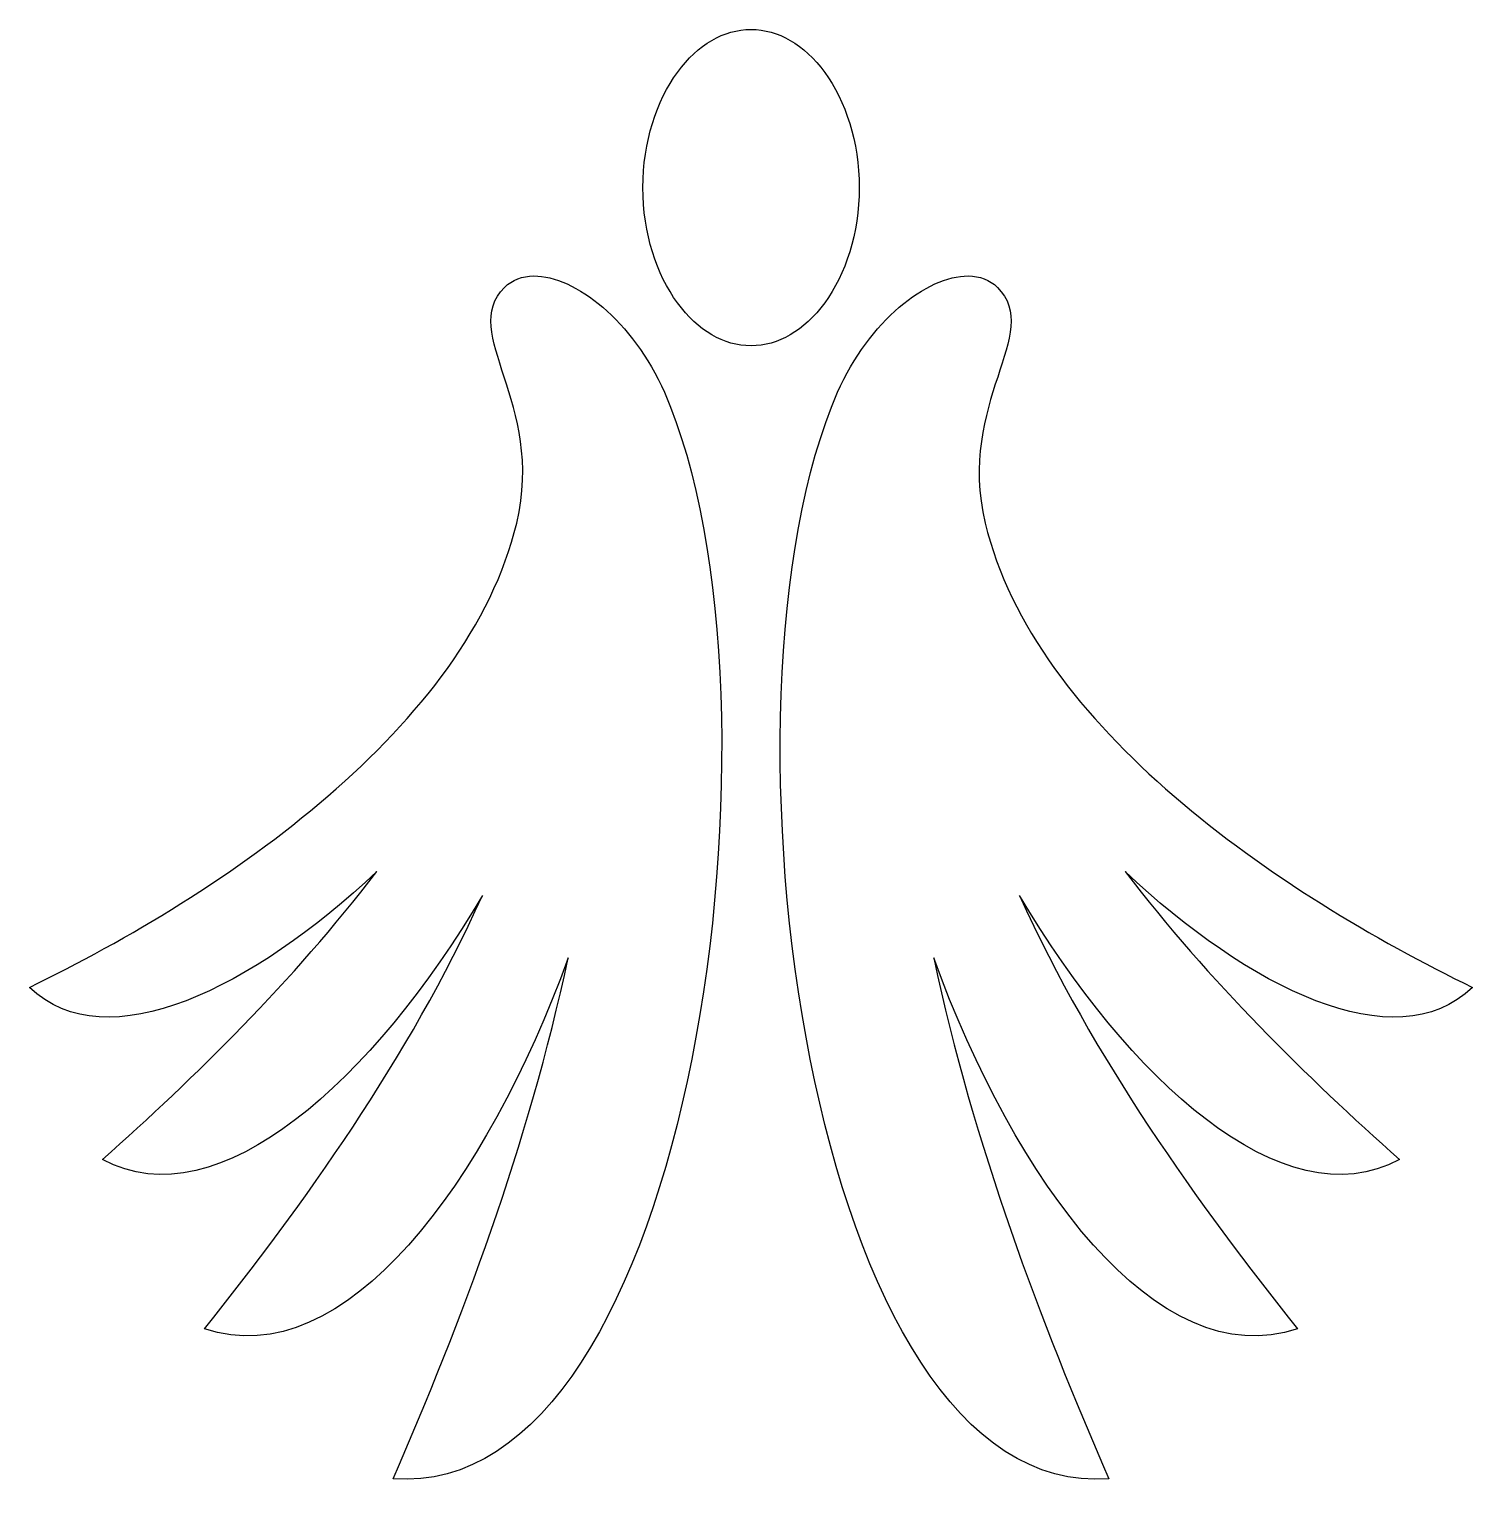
# Model space of a CAD drawing. Header units: centimetres. Extents: x -10 to 9.9, y -10.3 to 10.
import ezdxf

# ---------------------------------------------------------------- set-up
doc = ezdxf.new("R2010")
doc.units = ezdxf.units.CM
doc.header["$MEASUREMENT"] = 0
doc.layers.add('Layer 1', color=7, linetype='Continuous')

msp = doc.modelspace()

# ---------------------------------------------------------------- linework, layer by layer
at = {"layer": 'Layer 1'}
for points, knots in [([(-0.07506, 9.96092), (-0.44993, 9.96092), (-0.80524, 9.75792), (-1.08979, 9.36922), (-1.08979, 9.36922), (-1.37434, 8.98043), (-1.56544, 8.4142), (-1.56544, 7.7813), (-1.56544, 7.7813), (-1.56544, 7.14849), (-1.37433, 6.58217), (-1.08979, 6.19347), (-1.08979, 6.19347), (-0.80524, 5.80477), (-0.44993, 5.60185), (-0.0751, 5.60185), (-0.0751, 5.60185), (0.29969, 5.60185), (0.65495, 5.80476), (0.93946, 6.19347), (0.93946, 6.19347), (1.22409, 6.58217), (1.41524, 7.14849), (1.41524, 7.78135), (1.41524, 7.78135), (1.41524, 8.41429), (1.22405, 8.98061), (0.9395, 9.36927), (0.9395, 9.36927), (0.65499, 9.75806), (0.29973, 9.96097), (-0.07506, 9.96097), (-0.07506, 9.96097), (-0.07506, 9.96097), (-0.07506, 9.96092), (-0.07506, 9.96092)], [0, 0, 0, 0, 0.1, 0.1, 0.1, 0.1, 0.2, 0.2, 0.2, 0.2, 0.3, 0.3, 0.3, 0.3, 0.4, 0.4, 0.4, 0.4, 0.5, 0.5, 0.5, 0.5, 0.6, 0.6, 0.6, 0.6, 0.7, 0.7, 0.7, 0.7, 0.8, 0.8, 0.8, 0.8, 1, 1, 1, 1]), ([(-3.06898, 6.5637), (-3.22677, 6.5626), (-3.36525, 6.51268), (-3.47093, 6.40684), (-3.47093, 6.40684), (-3.47093, 6.40684), (-3.47228, 6.40683), (-3.47228, 6.40683), (-3.47228, 6.40683), (-4.10699, 5.77136), (-2.90436, 4.82933), (-3.30487, 3.15737), (-3.30487, 3.15737), (-3.978, 0.34772), (-7.33415, -1.9361), (-10.01885, -3.24162), (-10.01885, -3.24162), (-8.95141, -4.26259), (-6.92646, -3.24145), (-5.23405, -1.64586), (-5.23405, -1.64586), (-6.39299, -3.16576), (-7.74545, -4.48279), (-9.01078, -5.61366), (-9.01078, -5.61366), (-7.40865, -6.47949), (-5.26766, -4.4941), (-3.77799, -1.97667), (-3.77799, -1.97667), (-4.79837, -4.23464), (-6.24545, -6.23648), (-7.60735, -7.94609), (-7.60735, -7.94609), (-5.67117, -8.60087), (-3.71504, -5.91718), (-2.59463, -2.83322), (-2.59463, -2.83322), (-3.14421, -5.41829), (-4.07152, -7.86436), (-5.00748, -10.01232), (-5.00748, -10.01232), (-0.86153, -10.34102), (0.5729, 0.73798), (-1.26904, 4.95997), (-1.26904, 4.95997), (-1.69772, 5.94257), (-2.50566, 6.56771), (-3.06906, 6.56362), (-3.06906, 6.56362), (-3.06906, 6.56362), (-3.06898, 6.5637), (-3.06898, 6.5637)], [0, 0, 0, 0, 0.07142857, 0.07142857, 0.07142857, 0.07142857, 0.14285714, 0.14285714, 0.14285714, 0.14285714, 0.21428571, 0.21428571, 0.21428571, 0.21428571, 0.28571429, 0.28571429, 0.28571429, 0.28571429, 0.35714286, 0.35714286, 0.35714286, 0.35714286, 0.42857143, 0.42857143, 0.42857143, 0.42857143, 0.5, 0.5, 0.5, 0.5, 0.57142857, 0.57142857, 0.57142857, 0.57142857, 0.64285714, 0.64285714, 0.64285714, 0.64285714, 0.71428571, 0.71428571, 0.71428571, 0.71428571, 0.78571429, 0.78571429, 0.78571429, 0.78571429, 0.85714286, 0.85714286, 0.85714286, 0.85714286, 1, 1, 1, 1]), ([(2.91752, 6.5637), (2.35416, 6.56775), (1.54613, 5.94257), (1.11745, 4.96005), (1.11745, 4.96005), (-0.72445, 0.73807), (0.70867, -10.34102), (4.85459, -10.01224), (4.85459, -10.01224), (3.91863, -7.86433), (2.99131, -5.41825), (2.44174, -2.83314), (2.44174, -2.83314), (3.56214, -5.91714), (5.51966, -8.60087), (7.45585, -7.94601), (7.45585, -7.94601), (6.09391, -6.23639), (4.64552, -4.2346), (3.62514, -1.97663), (3.62514, -1.97663), (5.11477, -4.49406), (7.25707, -6.47945), (8.8592, -5.61362), (8.8592, -5.61362), (7.59387, -4.48276), (6.24015, -3.16577), (5.0812, -1.64587), (5.0812, -1.64587), (6.77357, -3.24151), (8.79982, -4.26265), (9.86726, -3.24172), (9.86726, -3.24172), (7.18259, -1.9362), (3.8251, 0.34762), (3.15201, 3.15727), (3.15201, 3.15727), (2.75141, 4.82931), (3.95404, 5.77126), (3.31942, 6.40686), (3.31942, 6.40686), (3.21366, 6.5127), (3.07527, 6.56254), (2.91743, 6.56364), (2.91743, 6.56364), (2.91743, 6.56364), (2.91752, 6.5637), (2.91752, 6.5637)], [0, 0, 0, 0, 0.07692308, 0.07692308, 0.07692308, 0.07692308, 0.15384615, 0.15384615, 0.15384615, 0.15384615, 0.23076923, 0.23076923, 0.23076923, 0.23076923, 0.30769231, 0.30769231, 0.30769231, 0.30769231, 0.38461538, 0.38461538, 0.38461538, 0.38461538, 0.46153846, 0.46153846, 0.46153846, 0.46153846, 0.53846154, 0.53846154, 0.53846154, 0.53846154, 0.61538462, 0.61538462, 0.61538462, 0.61538462, 0.69230769, 0.69230769, 0.69230769, 0.69230769, 0.76923077, 0.76923077, 0.76923077, 0.76923077, 0.84615385, 0.84615385, 0.84615385, 0.84615385, 1, 1, 1, 1])]:
    msp.add_open_spline(points, degree=3, knots=knots, dxfattribs=at)

doc.saveas('drawing.dxf')
